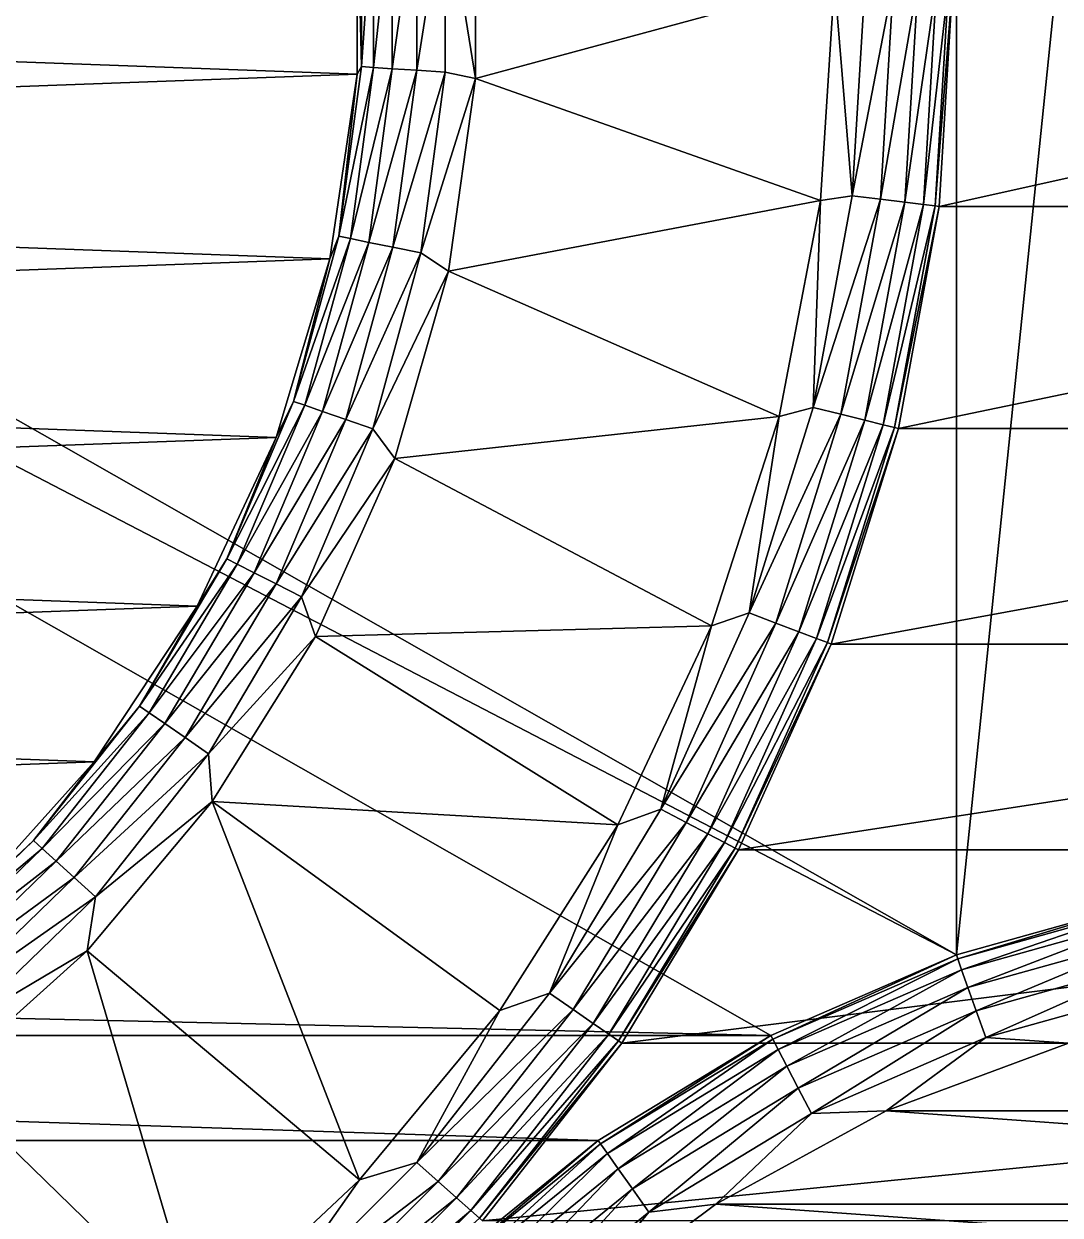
# Model space of a CAD drawing. Extents: x 464 to 15145, y 328 to 7622.
# Drawn here: x 8538 to 9346, y 3013 to 3942 of the extents above; entities that cross this region are included whole.
import ezdxf

# ---------------------------------------------------------------- set-up
doc = ezdxf.new("R2010")
doc.units = 0
doc.layers.get('0').update_dxf_attribs({"linetype": 'CONTINUOUS'})

msp = doc.modelspace()

# ---------------------------------------------------------------- linework, layer by layer
at = {"color": 7}
for points in [[(6344.41, 4734.38, -4431.99), (9264.73, 3216.1, -4431.99), (6488.89, 4797.14, -4431.99), (6344.41, 4734.38, -4431.99)], [(6488.89, 4797.14, -4431.99), (9264.73, 3216.1, -4431.99), (9264.73, 4734.38, -4431.99), (6488.89, 4797.14, -4431.99)], [(6344.41, 3216.1, -4431.99), (9120.24, 3153.35, -4431.99), (6344.41, 4734.38, -4431.99), (6344.41, 3216.1, -4431.99)], [(9120.24, 3153.35, -4431.99), (9264.73, 3216.1, -4431.99), (6344.41, 4734.38, -4431.99), (9120.24, 3153.35, -4431.99)], [(9264.73, 4734.38, -4431.99), (9264.73, 3216.1, -4431.99), (9416.41, 4691.88, -4431.99), (9264.73, 4734.38, -4431.99)], [(9416.41, 4691.88, -4431.99), (9264.73, 3216.1, -4431.99), (9416.41, 3258.6, -4431.99), (9416.41, 4691.88, -4431.99)], [(8890, 4051.14, -4.62), (8890, 3899.34, -4.62), (8866.37, 4046.32, -7.76), (8890, 4051.14, -4.62)], [(8890, 4051.14, -4.62), (9169.65, 3975.24, -4.62), (8890, 3899.34, -4.62), (8890, 4051.14, -4.62)], [(6808.82, 3975.24, -3744.11), (8797.66, 4047.93, -3744.11), (8797.66, 3902.56, -3744.11), (6808.82, 3975.24, -3744.11)], [(8801.23, 4041.96, -73.05), (8801.23, 3908.53, -73.05), (8797.66, 4047.93, -96.95), (8801.23, 4041.96, -73.05)], [(8797.66, 3902.56, -96.95), (8797.66, 4047.93, -96.95), (8801.23, 3908.53, -73.05), (8797.66, 3902.56, -96.95)], [(8797.66, 4047.93, -3744.11), (8797.66, 4047.93, -1874.36), (8797.66, 3902.56, -3744.11), (8797.66, 4047.93, -3744.11)], [(8797.66, 3902.56, -3744.11), (8797.66, 4047.93, -1874.36), (8797.66, 3902.56, -1874.36), (8797.66, 3902.56, -3744.11)], [(8797.66, 3902.56, -96.95), (8797.66, 3902.56, -1874.36), (8797.66, 4047.93, -96.95), (8797.66, 3902.56, -96.95)], [(8797.66, 4047.93, -96.95), (8797.66, 3902.56, -1874.36), (8797.66, 4047.93, -1874.36), (8797.66, 4047.93, -96.95)], [(8810.43, 4042.58, -50.78), (8810.43, 3907.91, -50.78), (8801.23, 3908.53, -73.05), (8810.43, 4042.58, -50.78)], [(8810.43, 4042.58, -50.78), (8801.23, 3908.53, -73.05), (8801.23, 4041.96, -73.05), (8810.43, 4042.58, -50.78)], [(8825.07, 4043.56, -31.66), (8825.07, 3906.93, -31.66), (8810.43, 3907.91, -50.78), (8825.07, 4043.56, -31.66)], [(8825.07, 4043.56, -31.66), (8810.43, 3907.91, -50.78), (8810.43, 4042.58, -50.78), (8825.07, 4043.56, -31.66)], [(8844.15, 4044.84, -16.99), (8844.15, 3905.65, -16.99), (8825.07, 3906.93, -31.66), (8844.15, 4044.84, -16.99)], [(8844.15, 4044.84, -16.99), (8825.07, 3906.93, -31.66), (8825.07, 4043.56, -31.66), (8844.15, 4044.84, -16.99)], [(8866.37, 4046.32, -7.76), (8866.37, 3904.16, -7.76), (8844.15, 3905.65, -16.99), (8866.37, 4046.32, -7.76)], [(8866.37, 4046.32, -7.76), (8844.15, 3905.65, -16.99), (8844.15, 4044.84, -16.99), (8866.37, 4046.32, -7.76)], [(8890, 3899.34, -4.62), (8866.37, 3904.16, -7.76), (8866.37, 4046.32, -7.76), (8890, 3899.34, -4.62)], [(6808.82, 3975.24, -3744.11), (8797.66, 3902.56, -3744.11), (6819.43, 3830.26, -3744.11), (6808.82, 3975.24, -3744.11)], [(8890, 3899.34, -4.62), (9169.65, 3975.24, -4.62), (9158.88, 3804.15, -4.62), (8890, 3899.34, -4.62)], [(9183.42, 3807.82, -7.76), (9158.88, 3804.15, -4.62), (9169.65, 3975.24, -4.62), (9183.42, 3807.82, -7.76)], [(9183.42, 3807.82, -7.76), (9169.65, 3975.24, -4.62), (9193.54, 3975.24, -7.76), (9183.42, 3807.82, -7.76)], [(9183.42, 3807.82, -7.76), (9193.54, 3975.24, -7.76), (9215.81, 3975.24, -16.99), (9183.42, 3807.82, -7.76)], [(9205.52, 3805.14, -16.99), (9183.42, 3807.82, -7.76), (9215.81, 3975.24, -16.99), (9205.52, 3805.14, -16.99)], [(9215.81, 3975.24, -16.99), (9234.94, 3975.24, -31.66), (9205.52, 3805.14, -16.99), (9215.81, 3975.24, -16.99)], [(9205.52, 3805.14, -16.99), (9234.94, 3975.24, -31.66), (9224.51, 3802.83, -31.66), (9205.52, 3805.14, -16.99)], [(9234.94, 3975.24, -31.66), (9249.61, 3975.24, -50.78), (9224.51, 3802.83, -31.66), (9234.94, 3975.24, -31.66)], [(9224.51, 3802.83, -31.66), (9249.61, 3975.24, -50.78), (9239.07, 3801.06, -50.78), (9224.51, 3802.83, -31.66)], [(9249.61, 3975.24, -50.78), (9258.83, 3975.24, -73.05), (9239.07, 3801.06, -50.78), (9249.61, 3975.24, -50.78)], [(9239.07, 3801.06, -50.78), (9258.83, 3975.24, -73.05), (9248.23, 3799.95, -73.05), (9239.07, 3801.06, -50.78)], [(9251.35, 3799.57, -96.95), (9248.23, 3799.95, -73.05), (9261.98, 3975.24, -96.95), (9251.35, 3799.57, -96.95)], [(9261.98, 3975.24, -96.95), (9248.23, 3799.95, -73.05), (9258.83, 3975.24, -73.05), (9261.98, 3975.24, -96.95)], [(9251.35, 3799.57, -3744.11), (9251.35, 3799.57, -96.95), (9261.98, 3975.24, -3744.11), (9251.35, 3799.57, -3744.11)], [(9261.98, 3975.24, -3744.11), (9251.35, 3799.57, -96.95), (9261.98, 3975.24, -96.95), (9261.98, 3975.24, -3744.11)], [(10051.11, 3799.57, -3744.11), (9251.35, 3799.57, -3744.11), (10040.48, 3975.24, -3744.11), (10051.11, 3799.57, -3744.11)], [(10040.48, 3975.24, -3744.11), (9251.35, 3799.57, -3744.11), (9261.98, 3975.24, -3744.11), (10040.48, 3975.24, -3744.11)], [(6819.43, 3830.26, -3744.11), (8797.66, 3902.56, -3744.11), (8776.49, 3758.74, -3744.11), (6819.43, 3830.26, -3744.11)], [(8776.49, 3758.74, -96.95), (8797.66, 3902.56, -96.95), (8783.44, 3776.28, -73.05), (8776.49, 3758.74, -96.95)], [(8797.66, 3902.56, -3744.11), (8797.66, 3902.56, -1874.36), (8776.49, 3758.74, -3744.11), (8797.66, 3902.56, -3744.11)], [(8776.49, 3758.74, -3744.11), (8797.66, 3902.56, -1874.36), (8776.49, 3758.74, -1874.36), (8776.49, 3758.74, -3744.11)], [(8776.49, 3758.74, -96.95), (8776.49, 3758.74, -1874.36), (8797.66, 3902.56, -96.95), (8776.49, 3758.74, -96.95)], [(8797.66, 3902.56, -96.95), (8776.49, 3758.74, -1874.36), (8797.66, 3902.56, -1874.36), (8797.66, 3902.56, -96.95)], [(8783.44, 3776.28, -73.05), (8797.66, 3902.56, -96.95), (8801.23, 3908.53, -73.05), (8783.44, 3776.28, -73.05)], [(8783.44, 3776.28, -73.05), (8801.23, 3908.53, -73.05), (8810.43, 3907.91, -50.78), (8783.44, 3776.28, -73.05)], [(8792.48, 3774.44, -50.78), (8783.44, 3776.28, -73.05), (8810.43, 3907.91, -50.78), (8792.48, 3774.44, -50.78)], [(8792.48, 3774.44, -50.78), (8810.43, 3907.91, -50.78), (8825.07, 3906.93, -31.66), (8792.48, 3774.44, -50.78)], [(8806.86, 3771.52, -31.66), (8792.48, 3774.44, -50.78), (8825.07, 3906.93, -31.66), (8806.86, 3771.52, -31.66)], [(8806.86, 3771.52, -31.66), (8825.07, 3906.93, -31.66), (8844.15, 3905.65, -16.99), (8806.86, 3771.52, -31.66)], [(8825.6, 3767.71, -16.99), (8806.86, 3771.52, -31.66), (8844.15, 3905.65, -16.99), (8825.6, 3767.71, -16.99)], [(8825.6, 3767.71, -16.99), (8844.15, 3905.65, -16.99), (8866.37, 3904.16, -7.76), (8825.6, 3767.71, -16.99)], [(8847.43, 3763.27, -7.76), (8825.6, 3767.71, -16.99), (8866.37, 3904.16, -7.76), (8847.43, 3763.27, -7.76)], [(8890, 3899.34, -4.62), (8847.43, 3763.27, -7.76), (8866.37, 3904.16, -7.76), (8890, 3899.34, -4.62)], [(8868.87, 3749.02, -4.62), (8847.43, 3763.27, -7.76), (8890, 3899.34, -4.62), (8868.87, 3749.02, -4.62)], [(8890, 3899.34, -4.62), (9158.88, 3804.15, -4.62), (8868.87, 3749.02, -4.62), (8890, 3899.34, -4.62)], [(6819.43, 3830.26, -3744.11), (8776.49, 3758.74, -3744.11), (6851.04, 3688.37, -3744.11), (6819.43, 3830.26, -3744.11)], [(9153.18, 3642.84, -7.76), (9158.88, 3804.15, -4.62), (9183.42, 3807.82, -7.76), (9153.18, 3642.84, -7.76)], [(9153.18, 3642.84, -7.76), (9183.42, 3807.82, -7.76), (9205.52, 3805.14, -16.99), (9153.18, 3642.84, -7.76)], [(8868.87, 3749.02, -4.62), (9158.88, 3804.15, -4.62), (9126.76, 3635.76, -4.62), (8868.87, 3749.02, -4.62)], [(9153.18, 3642.84, -7.76), (9126.76, 3635.76, -4.62), (9158.88, 3804.15, -4.62), (9153.18, 3642.84, -7.76)], [(9153.18, 3642.84, -7.76), (9205.52, 3805.14, -16.99), (9174.8, 3637.51, -16.99), (9153.18, 3642.84, -7.76)], [(9205.52, 3805.14, -16.99), (9224.51, 3802.83, -31.66), (9174.8, 3637.51, -16.99), (9205.52, 3805.14, -16.99)], [(9174.8, 3637.51, -16.99), (9224.51, 3802.83, -31.66), (9193.37, 3632.93, -31.66), (9174.8, 3637.51, -16.99)], [(9224.51, 3802.83, -31.66), (9239.07, 3801.06, -50.78), (9193.37, 3632.93, -31.66), (9224.51, 3802.83, -31.66)], [(9193.37, 3632.93, -31.66), (9239.07, 3801.06, -50.78), (9207.62, 3629.42, -50.78), (9193.37, 3632.93, -31.66)], [(9239.07, 3801.06, -50.78), (9248.23, 3799.95, -73.05), (9207.62, 3629.42, -50.78), (9239.07, 3801.06, -50.78)], [(9207.62, 3629.42, -50.78), (9248.23, 3799.95, -73.05), (9216.58, 3627.22, -73.05), (9207.62, 3629.42, -50.78)], [(9251.35, 3799.57, -96.95), (9216.58, 3627.22, -73.05), (9248.23, 3799.95, -73.05), (9251.35, 3799.57, -96.95)], [(9219.63, 3626.46, -96.95), (9216.58, 3627.22, -73.05), (9251.35, 3799.57, -96.95), (9219.63, 3626.46, -96.95)], [(9219.63, 3626.46, -3744.11), (9219.63, 3626.46, -96.95), (9251.35, 3799.57, -3744.11), (9219.63, 3626.46, -3744.11)], [(9251.35, 3799.57, -3744.11), (9219.63, 3626.46, -96.95), (9251.35, 3799.57, -96.95), (9251.35, 3799.57, -3744.11)], [(10082.83, 3626.46, -3744.11), (9219.63, 3626.46, -3744.11), (10051.11, 3799.57, -3744.11), (10082.83, 3626.46, -3744.11)], [(10051.11, 3799.57, -3744.11), (9219.63, 3626.46, -3744.11), (9251.35, 3799.57, -3744.11), (10051.11, 3799.57, -3744.11)], [(8748.19, 3647.58, -73.05), (8776.49, 3758.74, -96.95), (8783.44, 3776.28, -73.05), (8748.19, 3647.58, -73.05)], [(8748.19, 3647.58, -73.05), (8783.44, 3776.28, -73.05), (8792.48, 3774.44, -50.78), (8748.19, 3647.58, -73.05)], [(8756.9, 3644.56, -50.78), (8748.19, 3647.58, -73.05), (8792.48, 3774.44, -50.78), (8756.9, 3644.56, -50.78)], [(8756.9, 3644.56, -50.78), (8792.48, 3774.44, -50.78), (8806.86, 3771.52, -31.66), (8756.9, 3644.56, -50.78)], [(8770.77, 3639.74, -31.66), (8756.9, 3644.56, -50.78), (8806.86, 3771.52, -31.66), (8770.77, 3639.74, -31.66)], [(8770.77, 3639.74, -31.66), (8806.86, 3771.52, -31.66), (8825.6, 3767.71, -16.99), (8770.77, 3639.74, -31.66)], [(8788.83, 3633.47, -16.99), (8770.77, 3639.74, -31.66), (8825.6, 3767.71, -16.99), (8788.83, 3633.47, -16.99)], [(8788.83, 3633.47, -16.99), (8825.6, 3767.71, -16.99), (8847.43, 3763.27, -7.76), (8788.83, 3633.47, -16.99)], [(8809.87, 3626.17, -7.76), (8788.83, 3633.47, -16.99), (8847.43, 3763.27, -7.76), (8809.87, 3626.17, -7.76)], [(8868.87, 3749.02, -4.62), (8809.87, 3626.17, -7.76), (8847.43, 3763.27, -7.76), (8868.87, 3749.02, -4.62)], [(6851.04, 3688.37, -3744.11), (8776.49, 3758.74, -3744.11), (8734.61, 3619.53, -3744.11), (6851.04, 3688.37, -3744.11)], [(8734.61, 3619.53, -96.95), (8776.49, 3758.74, -96.95), (8748.19, 3647.58, -73.05), (8734.61, 3619.53, -96.95)], [(8776.49, 3758.74, -3744.11), (8776.49, 3758.74, -1874.36), (8734.61, 3619.53, -3744.11), (8776.49, 3758.74, -3744.11)], [(8734.61, 3619.53, -3744.11), (8776.49, 3758.74, -1874.36), (8734.61, 3619.53, -1874.36), (8734.61, 3619.53, -3744.11)], [(8734.61, 3619.53, -96.95), (8734.61, 3619.53, -1874.36), (8776.49, 3758.74, -96.95), (8734.61, 3619.53, -96.95)], [(8776.49, 3758.74, -96.95), (8734.61, 3619.53, -1874.36), (8776.49, 3758.74, -1874.36), (8776.49, 3758.74, -96.95)], [(8827.03, 3603.1, -4.62), (8809.87, 3626.17, -7.76), (8868.87, 3749.02, -4.62), (8827.03, 3603.1, -4.62)], [(8868.87, 3749.02, -4.62), (9126.76, 3635.76, -4.62), (8827.03, 3603.1, -4.62), (8868.87, 3749.02, -4.62)], [(6851.04, 3688.37, -3744.11), (8734.61, 3619.53, -3744.11), (6902.97, 3552.59, -3744.11), (6851.04, 3688.37, -3744.11)], [(8696.1, 3524.73, -73.05), (8734.61, 3619.53, -96.95), (8748.19, 3647.58, -73.05), (8696.1, 3524.73, -73.05)], [(8696.1, 3524.73, -73.05), (8748.19, 3647.58, -73.05), (8756.9, 3644.56, -50.78), (8696.1, 3524.73, -73.05)], [(8704.33, 3520.57, -50.78), (8696.1, 3524.73, -73.05), (8756.9, 3644.56, -50.78), (8704.33, 3520.57, -50.78)], [(8704.33, 3520.57, -50.78), (8756.9, 3644.56, -50.78), (8770.77, 3639.74, -31.66), (8704.33, 3520.57, -50.78)], [(9103.28, 3482.71, -7.76), (9126.76, 3635.76, -4.62), (9153.18, 3642.84, -7.76), (9103.28, 3482.71, -7.76)], [(9103.28, 3482.71, -7.76), (9153.18, 3642.84, -7.76), (9174.8, 3637.51, -16.99), (9103.28, 3482.71, -7.76)], [(8717.43, 3513.96, -31.66), (8704.33, 3520.57, -50.78), (8770.77, 3639.74, -31.66), (8717.43, 3513.96, -31.66)], [(8717.43, 3513.96, -31.66), (8770.77, 3639.74, -31.66), (8788.83, 3633.47, -16.99), (8717.43, 3513.96, -31.66)], [(8734.49, 3505.33, -16.99), (8717.43, 3513.96, -31.66), (8788.83, 3633.47, -16.99), (8734.49, 3505.33, -16.99)], [(8734.49, 3505.33, -16.99), (8788.83, 3633.47, -16.99), (8809.87, 3626.17, -7.76), (8734.49, 3505.33, -16.99)], [(8827.03, 3603.1, -4.62), (9126.76, 3635.76, -4.62), (9073.79, 3472.73, -4.62), (8827.03, 3603.1, -4.62)], [(9103.28, 3482.71, -7.76), (9073.79, 3472.73, -4.62), (9126.76, 3635.76, -4.62), (9103.28, 3482.71, -7.76)], [(9103.28, 3482.71, -7.76), (9174.8, 3637.51, -16.99), (9124.11, 3474.81, -16.99), (9103.28, 3482.71, -7.76)], [(9174.8, 3637.51, -16.99), (9193.37, 3632.93, -31.66), (9124.11, 3474.81, -16.99), (9174.8, 3637.51, -16.99)], [(9124.11, 3474.81, -16.99), (9193.37, 3632.93, -31.66), (9141.99, 3468.03, -31.66), (9124.11, 3474.81, -16.99)], [(9193.37, 3632.93, -31.66), (9207.62, 3629.42, -50.78), (9141.99, 3468.03, -31.66), (9193.37, 3632.93, -31.66)], [(8754.37, 3495.29, -7.76), (8734.49, 3505.33, -16.99), (8809.87, 3626.17, -7.76), (8754.37, 3495.29, -7.76)], [(8827.03, 3603.1, -4.62), (8754.37, 3495.29, -7.76), (8809.87, 3626.17, -7.76), (8827.03, 3603.1, -4.62)], [(9141.99, 3468.03, -31.66), (9207.62, 3629.42, -50.78), (9155.71, 3462.83, -50.78), (9141.99, 3468.03, -31.66)], [(9207.62, 3629.42, -50.78), (9216.58, 3627.22, -73.05), (9155.71, 3462.83, -50.78), (9207.62, 3629.42, -50.78)], [(9155.71, 3462.83, -50.78), (9216.58, 3627.22, -73.05), (9164.33, 3459.55, -73.05), (9155.71, 3462.83, -50.78)], [(9219.63, 3626.46, -96.95), (9164.33, 3459.55, -73.05), (9216.58, 3627.22, -73.05), (9219.63, 3626.46, -96.95)], [(9167.27, 3458.44, -96.95), (9164.33, 3459.55, -73.05), (9219.63, 3626.46, -96.95), (9167.27, 3458.44, -96.95)], [(9167.27, 3458.44, -3744.11), (9167.27, 3458.44, -96.95), (9219.63, 3626.46, -3744.11), (9167.27, 3458.44, -3744.11)], [(9219.63, 3626.46, -3744.11), (9167.27, 3458.44, -96.95), (9219.63, 3626.46, -96.95), (9219.63, 3626.46, -3744.11)], [(10135.19, 3458.44, -3744.11), (9167.27, 3458.44, -3744.11), (10082.83, 3626.46, -3744.11), (10135.19, 3458.44, -3744.11)], [(10082.83, 3626.46, -3744.11), (9167.27, 3458.44, -3744.11), (9219.63, 3626.46, -3744.11), (10082.83, 3626.46, -3744.11)], [(6902.97, 3552.59, -3744.11), (8734.61, 3619.53, -3744.11), (8672.91, 3487.91, -3744.11), (6902.97, 3552.59, -3744.11)], [(8672.91, 3487.91, -96.95), (8734.61, 3619.53, -96.95), (8696.1, 3524.73, -73.05), (8672.91, 3487.91, -96.95)], [(8734.61, 3619.53, -3744.11), (8734.61, 3619.53, -1874.36), (8672.91, 3487.91, -3744.11), (8734.61, 3619.53, -3744.11)], [(8672.91, 3487.91, -3744.11), (8734.61, 3619.53, -1874.36), (8672.91, 3487.91, -1874.36), (8672.91, 3487.91, -3744.11)], [(8672.91, 3487.91, -96.95), (8672.91, 3487.91, -1874.36), (8734.61, 3619.53, -96.95), (8672.91, 3487.91, -96.95)], [(8734.61, 3619.53, -96.95), (8672.91, 3487.91, -1874.36), (8734.61, 3619.53, -1874.36), (8734.61, 3619.53, -96.95)], [(8765.28, 3464.42, -4.62), (8754.37, 3495.29, -7.76), (8827.03, 3603.1, -4.62), (8765.28, 3464.42, -4.62)], [(8827.03, 3603.1, -4.62), (9073.79, 3472.73, -4.62), (8765.28, 3464.42, -4.62), (8827.03, 3603.1, -4.62)], [(6902.97, 3552.59, -3744.11), (8672.91, 3487.91, -3744.11), (6974.12, 3425.82, -3744.11), (6902.97, 3552.59, -3744.11)], [(8628.1, 3409.92, -73.05), (8672.91, 3487.91, -96.95), (8696.1, 3524.73, -73.05), (8628.1, 3409.92, -73.05)], [(8628.1, 3409.92, -73.05), (8696.1, 3524.73, -73.05), (8704.33, 3520.57, -50.78), (8628.1, 3409.92, -73.05)], [(8635.7, 3404.7, -50.78), (8628.1, 3409.92, -73.05), (8704.33, 3520.57, -50.78), (8635.7, 3404.7, -50.78)], [(8635.7, 3404.7, -50.78), (8704.33, 3520.57, -50.78), (8717.43, 3513.96, -31.66), (8635.7, 3404.7, -50.78)], [(8647.8, 3396.4, -31.66), (8635.7, 3404.7, -50.78), (8717.43, 3513.96, -31.66), (8647.8, 3396.4, -31.66)], [(8647.8, 3396.4, -31.66), (8717.43, 3513.96, -31.66), (8734.49, 3505.33, -16.99), (8647.8, 3396.4, -31.66)], [(8663.56, 3385.58, -16.99), (8647.8, 3396.4, -31.66), (8734.49, 3505.33, -16.99), (8663.56, 3385.58, -16.99)], [(8663.56, 3385.58, -16.99), (8734.49, 3505.33, -16.99), (8754.37, 3495.29, -7.76), (8663.56, 3385.58, -16.99)], [(8681.92, 3372.97, -7.76), (8663.56, 3385.58, -16.99), (8754.37, 3495.29, -7.76), (8681.92, 3372.97, -7.76)], [(8765.28, 3464.42, -4.62), (8681.92, 3372.97, -7.76), (8754.37, 3495.29, -7.76), (8765.28, 3464.42, -4.62)], [(6974.12, 3425.82, -3744.11), (8672.91, 3487.91, -3744.11), (8592.7, 3366.67, -3744.11), (6974.12, 3425.82, -3744.11)], [(8592.7, 3366.67, -96.95), (8672.91, 3487.91, -96.95), (8628.1, 3409.92, -73.05), (8592.7, 3366.67, -96.95)], [(8672.91, 3487.91, -3744.11), (8672.91, 3487.91, -1874.36), (8592.7, 3366.67, -3744.11), (8672.91, 3487.91, -3744.11)], [(8592.7, 3366.67, -3744.11), (8672.91, 3487.91, -1874.36), (8592.7, 3366.67, -1874.36), (8592.7, 3366.67, -3744.11)], [(8592.7, 3366.67, -96.95), (8592.7, 3366.67, -1874.36), (8672.91, 3487.91, -96.95), (8592.7, 3366.67, -96.95)], [(8672.91, 3487.91, -96.95), (8592.7, 3366.67, -1874.36), (8672.91, 3487.91, -1874.36), (8672.91, 3487.91, -96.95)], [(9034.45, 3329.75, -7.76), (9073.79, 3472.73, -4.62), (9103.28, 3482.71, -7.76), (9034.45, 3329.75, -7.76)], [(9034.45, 3329.75, -7.76), (9103.28, 3482.71, -7.76), (9124.11, 3474.81, -16.99), (9034.45, 3329.75, -7.76)], [(9034.45, 3329.75, -7.76), (9124.11, 3474.81, -16.99), (9054.16, 3319.41, -16.99), (9034.45, 3329.75, -7.76)], [(9124.11, 3474.81, -16.99), (9141.99, 3468.03, -31.66), (9054.16, 3319.41, -16.99), (9124.11, 3474.81, -16.99)], [(8684.84, 3335.69, -4.62), (8681.92, 3372.97, -7.76), (8765.28, 3464.42, -4.62), (8684.84, 3335.69, -4.62)], [(8765.28, 3464.42, -4.62), (9000.8, 3317.61, -4.62), (8684.84, 3335.69, -4.62), (8765.28, 3464.42, -4.62)], [(8765.28, 3464.42, -4.62), (9073.79, 3472.73, -4.62), (9000.8, 3317.61, -4.62), (8765.28, 3464.42, -4.62)], [(9034.45, 3329.75, -7.76), (9000.8, 3317.61, -4.62), (9073.79, 3472.73, -4.62), (9034.45, 3329.75, -7.76)], [(9054.16, 3319.41, -16.99), (9141.99, 3468.03, -31.66), (9071.1, 3310.52, -31.66), (9054.16, 3319.41, -16.99)], [(9141.99, 3468.03, -31.66), (9155.71, 3462.83, -50.78), (9071.1, 3310.52, -31.66), (9141.99, 3468.03, -31.66)], [(9071.1, 3310.52, -31.66), (9155.71, 3462.83, -50.78), (9084.09, 3303.7, -50.78), (9071.1, 3310.52, -31.66)], [(9155.71, 3462.83, -50.78), (9164.33, 3459.55, -73.05), (9084.09, 3303.7, -50.78), (9155.71, 3462.83, -50.78)], [(9084.09, 3303.7, -50.78), (9164.33, 3459.55, -73.05), (9092.26, 3299.41, -73.05), (9084.09, 3303.7, -50.78)], [(9167.27, 3458.44, -96.95), (9092.26, 3299.41, -73.05), (9164.33, 3459.55, -73.05), (9167.27, 3458.44, -96.95)], [(9095.04, 3297.95, -96.95), (9092.26, 3299.41, -73.05), (9167.27, 3458.44, -96.95), (9095.04, 3297.95, -96.95)], [(9095.04, 3297.95, -3744.11), (9095.04, 3297.95, -96.95), (9167.27, 3458.44, -3744.11), (9095.04, 3297.95, -3744.11)], [(9167.27, 3458.44, -3744.11), (9095.04, 3297.95, -96.95), (9167.27, 3458.44, -96.95), (9167.27, 3458.44, -3744.11)], [(10207.42, 3297.95, -3744.11), (9095.04, 3297.95, -3744.11), (10135.19, 3458.44, -3744.11), (10207.42, 3297.95, -3744.11)], [(10135.19, 3458.44, -3744.11), (9095.04, 3297.95, -3744.11), (9167.27, 3458.44, -3744.11), (10135.19, 3458.44, -3744.11)], [(6974.12, 3425.82, -3744.11), (8592.7, 3366.67, -3744.11), (7062.96, 3310.76, -3744.11), (6974.12, 3425.82, -3744.11)], [(8545.4, 3305.2, -73.05), (8592.7, 3366.67, -96.95), (8628.1, 3409.92, -73.05), (8545.4, 3305.2, -73.05)], [(8545.4, 3305.2, -73.05), (8628.1, 3409.92, -73.05), (8635.7, 3404.7, -50.78), (8545.4, 3305.2, -73.05)], [(8552.24, 3299.02, -50.78), (8545.4, 3305.2, -73.05), (8635.7, 3404.7, -50.78), (8552.24, 3299.02, -50.78)], [(8552.24, 3299.02, -50.78), (8635.7, 3404.7, -50.78), (8647.8, 3396.4, -31.66), (8552.24, 3299.02, -50.78)], [(8563.12, 3289.17, -31.66), (8552.24, 3299.02, -50.78), (8647.8, 3396.4, -31.66), (8563.12, 3289.17, -31.66)], [(8563.12, 3289.17, -31.66), (8647.8, 3396.4, -31.66), (8663.56, 3385.58, -16.99), (8563.12, 3289.17, -31.66)], [(8577.3, 3276.35, -16.99), (8563.12, 3289.17, -31.66), (8663.56, 3385.58, -16.99), (8577.3, 3276.35, -16.99)], [(8577.3, 3276.35, -16.99), (8663.56, 3385.58, -16.99), (8681.92, 3372.97, -7.76), (8577.3, 3276.35, -16.99)], [(8593.82, 3261.41, -7.76), (8577.3, 3276.35, -16.99), (8681.92, 3372.97, -7.76), (8593.82, 3261.41, -7.76)], [(8684.84, 3335.69, -4.62), (8593.82, 3261.41, -7.76), (8681.92, 3372.97, -7.76), (8684.84, 3335.69, -4.62)], [(7062.96, 3310.76, -3744.11), (8592.7, 3366.67, -3744.11), (8495.69, 3258.4, -3744.11), (7062.96, 3310.76, -3744.11)], [(8495.69, 3258.4, -96.95), (8592.7, 3366.67, -96.95), (8545.4, 3305.2, -73.05), (8495.69, 3258.4, -96.95)], [(8592.7, 3366.67, -3744.11), (8592.7, 3366.67, -1874.36), (8495.69, 3258.4, -3744.11), (8592.7, 3366.67, -3744.11)], [(8495.69, 3258.4, -3744.11), (8592.7, 3366.67, -1874.36), (8495.69, 3258.4, -1874.36), (8495.69, 3258.4, -3744.11)], [(8495.69, 3258.4, -96.95), (8495.69, 3258.4, -1874.36), (8592.7, 3366.67, -96.95), (8495.69, 3258.4, -96.95)], [(8592.7, 3366.67, -96.95), (8495.69, 3258.4, -1874.36), (8592.7, 3366.67, -1874.36), (8592.7, 3366.67, -96.95)], [(8587.27, 3219.4, -4.62), (8593.82, 3261.41, -7.76), (8684.84, 3335.69, -4.62), (8587.27, 3219.4, -4.62)], [(8684.84, 3335.69, -4.62), (8799.67, 3040.78, -4.62), (8587.27, 3219.4, -4.62), (8684.84, 3335.69, -4.62)], [(8684.84, 3335.69, -4.62), (9000.8, 3317.61, -4.62), (8908.94, 3172.87, -4.62), (8684.84, 3335.69, -4.62)], [(8684.84, 3335.69, -4.62), (8908.94, 3172.87, -4.62), (8799.67, 3040.78, -4.62), (8684.84, 3335.69, -4.62)], [(8947.67, 3186.22, -7.76), (9000.8, 3317.61, -4.62), (9034.45, 3329.75, -7.76), (8947.67, 3186.22, -7.76)], [(8947.67, 3186.22, -7.76), (9034.45, 3329.75, -7.76), (9054.16, 3319.41, -16.99), (8947.67, 3186.22, -7.76)], [(8947.67, 3186.22, -7.76), (8908.94, 3172.87, -4.62), (9000.8, 3317.61, -4.62), (8947.67, 3186.22, -7.76)], [(8947.67, 3186.22, -7.76), (9054.16, 3319.41, -16.99), (8966, 3173.57, -16.99), (8947.67, 3186.22, -7.76)], [(9054.16, 3319.41, -16.99), (9071.1, 3310.52, -31.66), (8966, 3173.57, -16.99), (9054.16, 3319.41, -16.99)], [(8966, 3173.57, -16.99), (9071.1, 3310.52, -31.66), (8981.74, 3162.7, -31.66), (8966, 3173.57, -16.99)], [(9071.1, 3310.52, -31.66), (9084.09, 3303.7, -50.78), (8981.74, 3162.7, -31.66), (9071.1, 3310.52, -31.66)], [(8449.48, 3212.44, -73.05), (8495.69, 3258.4, -96.95), (8545.4, 3305.2, -73.05), (8449.48, 3212.44, -73.05)], [(8449.48, 3212.44, -73.05), (8545.4, 3305.2, -73.05), (8552.24, 3299.02, -50.78), (8449.48, 3212.44, -73.05)], [(8455.44, 3205.39, -50.78), (8449.48, 3212.44, -73.05), (8552.24, 3299.02, -50.78), (8455.44, 3205.39, -50.78)], [(8455.44, 3205.39, -50.78), (8552.24, 3299.02, -50.78), (8563.12, 3289.17, -31.66), (8455.44, 3205.39, -50.78)], [(8981.74, 3162.7, -31.66), (9084.09, 3303.7, -50.78), (8993.81, 3154.37, -50.78), (8981.74, 3162.7, -31.66)], [(9084.09, 3303.7, -50.78), (9092.26, 3299.41, -73.05), (8993.81, 3154.37, -50.78), (9084.09, 3303.7, -50.78)], [(8993.81, 3154.37, -50.78), (9092.26, 3299.41, -73.05), (9001.4, 3149.13, -73.05), (8993.81, 3154.37, -50.78)], [(9095.04, 3297.95, -96.95), (9001.4, 3149.13, -73.05), (9092.26, 3299.41, -73.05), (9095.04, 3297.95, -96.95)], [(9003.99, 3147.34, -96.95), (9001.4, 3149.13, -73.05), (9095.04, 3297.95, -96.95), (9003.99, 3147.34, -96.95)], [(9003.99, 3147.34, -3744.11), (9003.99, 3147.34, -96.95), (9095.04, 3297.95, -3744.11), (9003.99, 3147.34, -3744.11)], [(9095.04, 3297.95, -3744.11), (9003.99, 3147.34, -96.95), (9095.04, 3297.95, -96.95), (9095.04, 3297.95, -3744.11)], [(10298.47, 3147.34, -3744.11), (9003.99, 3147.34, -3744.11), (10207.42, 3297.95, -3744.11), (10298.47, 3147.34, -3744.11)], [(10207.42, 3297.95, -3744.11), (9003.99, 3147.34, -3744.11), (9095.04, 3297.95, -3744.11), (10207.42, 3297.95, -3744.11)], [(8464.91, 3194.19, -31.66), (8455.44, 3205.39, -50.78), (8563.12, 3289.17, -31.66), (8464.91, 3194.19, -31.66)], [(8464.91, 3194.19, -31.66), (8563.12, 3289.17, -31.66), (8577.3, 3276.35, -16.99), (8464.91, 3194.19, -31.66)], [(8477.26, 3179.59, -16.99), (8464.91, 3194.19, -31.66), (8577.3, 3276.35, -16.99), (8477.26, 3179.59, -16.99)], [(8477.26, 3179.59, -16.99), (8577.3, 3276.35, -16.99), (8593.82, 3261.41, -7.76), (8477.26, 3179.59, -16.99)], [(8491.63, 3162.58, -7.76), (8477.26, 3179.59, -16.99), (8593.82, 3261.41, -7.76), (8491.63, 3162.58, -7.76)], [(8587.27, 3219.4, -4.62), (8491.63, 3162.58, -7.76), (8593.82, 3261.41, -7.76), (8587.27, 3219.4, -4.62)], [(9264.73, 3216.1, -5124.49), (9265.78, 3213.14, -5148.39), (9416.41, 3258.6, -5124.49), (9264.73, 3216.1, -5124.49)], [(9264.73, 3216.1, -4431.99), (9264.73, 3216.1, -5124.49), (9416.41, 3258.6, -4431.99), (9264.73, 3216.1, -4431.99)], [(9416.41, 3258.6, -4431.99), (9264.73, 3216.1, -5124.49), (9416.41, 3258.6, -5124.49), (9416.41, 3258.6, -4431.99)], [(9416.41, 3258.6, -5124.49), (9265.78, 3213.14, -5148.39), (9417.05, 3255.52, -5148.39), (9416.41, 3258.6, -5124.49)], [(9265.78, 3213.14, -5148.39), (9268.87, 3204.45, -5170.66), (9417.05, 3255.52, -5148.39), (9265.78, 3213.14, -5148.39)], [(9268.87, 3204.45, -5170.66), (9418.93, 3246.49, -5170.66), (9417.05, 3255.52, -5148.39), (9268.87, 3204.45, -5170.66)], [(9268.87, 3204.45, -5170.66), (9273.78, 3190.62, -5189.78), (9418.93, 3246.49, -5170.66), (9268.87, 3204.45, -5170.66)], [(9273.78, 3190.62, -5189.78), (9421.91, 3232.13, -5189.78), (9418.93, 3246.49, -5170.66), (9273.78, 3190.62, -5189.78)], [(9273.78, 3190.62, -5189.78), (9280.19, 3172.6, -5204.45), (9421.91, 3232.13, -5189.78), (9273.78, 3190.62, -5189.78)], [(9280.19, 3172.6, -5204.45), (9425.8, 3213.4, -5204.45), (9421.91, 3232.13, -5189.78), (9280.19, 3172.6, -5204.45)], [(6488.89, 3153.35, -4431.99), (9120.24, 3153.35, -4431.99), (6344.41, 3216.1, -4431.99), (6488.89, 3153.35, -4431.99)], [(8474.46, 3117.83, -4.62), (8491.63, 3162.58, -7.76), (8587.27, 3219.4, -4.62), (8474.46, 3117.83, -4.62)], [(8587.27, 3219.4, -4.62), (8674.7, 2923.43, -4.62), (8474.46, 3117.83, -4.62), (8587.27, 3219.4, -4.62)], [(8587.27, 3219.4, -4.62), (8799.67, 3040.78, -4.62), (8674.7, 2923.43, -4.62), (8587.27, 3219.4, -4.62)], [(9120.24, 3153.35, -5124.49), (9121.69, 3150.55, -5148.39), (9264.73, 3216.1, -5124.49), (9120.24, 3153.35, -5124.49)], [(9120.24, 3153.35, -4431.99), (9120.24, 3153.35, -5124.49), (9264.73, 3216.1, -4431.99), (9120.24, 3153.35, -4431.99)], [(9264.73, 3216.1, -4431.99), (9120.24, 3153.35, -5124.49), (9264.73, 3216.1, -5124.49), (9264.73, 3216.1, -4431.99)], [(9264.73, 3216.1, -5124.49), (9121.69, 3150.55, -5148.39), (9265.78, 3213.14, -5148.39), (9264.73, 3216.1, -5124.49)], [(9121.69, 3150.55, -5148.39), (9125.93, 3142.36, -5170.66), (9265.78, 3213.14, -5148.39), (9121.69, 3150.55, -5148.39)], [(9125.93, 3142.36, -5170.66), (9268.87, 3204.45, -5170.66), (9265.78, 3213.14, -5148.39), (9125.93, 3142.36, -5170.66)], [(9280.19, 3172.6, -5204.45), (9287.64, 3151.62, -5213.68), (9425.8, 3213.4, -5204.45), (9280.19, 3172.6, -5204.45)], [(9287.64, 3151.62, -5213.68), (9430.33, 3191.6, -5213.68), (9425.8, 3213.4, -5204.45), (9287.64, 3151.62, -5213.68)], [(9125.93, 3142.36, -5170.66), (9132.68, 3129.33, -5189.78), (9268.87, 3204.45, -5170.66), (9125.93, 3142.36, -5170.66)], [(9132.68, 3129.33, -5189.78), (9273.78, 3190.62, -5189.78), (9268.87, 3204.45, -5170.66), (9132.68, 3129.33, -5189.78)], [(8844.23, 3054.18, -7.76), (8908.94, 3172.87, -4.62), (8947.67, 3186.22, -7.76), (8844.23, 3054.18, -7.76)], [(8844.23, 3054.18, -7.76), (8947.67, 3186.22, -7.76), (8966, 3173.57, -16.99), (8844.23, 3054.18, -7.76)], [(9132.68, 3129.33, -5189.78), (9141.48, 3112.36, -5204.45), (9273.78, 3190.62, -5189.78), (9132.68, 3129.33, -5189.78)], [(9141.48, 3112.36, -5204.45), (9280.19, 3172.6, -5204.45), (9273.78, 3190.62, -5189.78), (9141.48, 3112.36, -5204.45)], [(9287.64, 3151.62, -5213.68), (9352.08, 3147.4, -5216.83), (9430.33, 3191.6, -5213.68), (9287.64, 3151.62, -5213.68)], [(8844.23, 3054.18, -7.76), (8799.67, 3040.78, -4.62), (8908.94, 3172.87, -4.62), (8844.23, 3054.18, -7.76)], [(8844.23, 3054.18, -7.76), (8966, 3173.57, -16.99), (8860.9, 3039.42, -16.99), (8844.23, 3054.18, -7.76)], [(8966, 3173.57, -16.99), (8981.74, 3162.7, -31.66), (8860.9, 3039.42, -16.99), (8966, 3173.57, -16.99)], [(9141.48, 3112.36, -5204.45), (9151.72, 3092.58, -5213.68), (9280.19, 3172.6, -5204.45), (9141.48, 3112.36, -5204.45)], [(9151.72, 3092.58, -5213.68), (9287.64, 3151.62, -5213.68), (9280.19, 3172.6, -5204.45), (9151.72, 3092.58, -5213.68)], [(8860.9, 3039.42, -16.99), (8981.74, 3162.7, -31.66), (8875.21, 3026.73, -31.66), (8860.9, 3039.42, -16.99)], [(8981.74, 3162.7, -31.66), (8993.81, 3154.37, -50.78), (8875.21, 3026.73, -31.66), (8981.74, 3162.7, -31.66)], [(6623.49, 3071.5, -4431.99), (8985.65, 3071.5, -4431.99), (6488.89, 3153.35, -4431.99), (6623.49, 3071.5, -4431.99)], [(6488.89, 3153.35, -4431.99), (8985.65, 3071.5, -4431.99), (9120.24, 3153.35, -4431.99), (6488.89, 3153.35, -4431.99)], [(8875.21, 3026.73, -31.66), (8993.81, 3154.37, -50.78), (8886.2, 3017, -50.78), (8875.21, 3026.73, -31.66)], [(8993.81, 3154.37, -50.78), (9001.4, 3149.13, -73.05), (8886.2, 3017, -50.78), (8993.81, 3154.37, -50.78)], [(8886.2, 3017, -50.78), (9001.4, 3149.13, -73.05), (8893.1, 3010.89, -73.05), (8886.2, 3017, -50.78)], [(9003.99, 3147.34, -96.95), (8893.1, 3010.89, -73.05), (9001.4, 3149.13, -73.05), (9003.99, 3147.34, -96.95)], [(8985.65, 3071.5, -5124.49), (8987.46, 3068.93, -5148.39), (9120.24, 3153.35, -5124.49), (8985.65, 3071.5, -5124.49)], [(8985.65, 3071.5, -4431.99), (8985.65, 3071.5, -5124.49), (9120.24, 3153.35, -4431.99), (8985.65, 3071.5, -4431.99)], [(9120.24, 3153.35, -4431.99), (8985.65, 3071.5, -5124.49), (9120.24, 3153.35, -5124.49), (9120.24, 3153.35, -4431.99)], [(9120.24, 3153.35, -5124.49), (8987.46, 3068.93, -5148.39), (9121.69, 3150.55, -5148.39), (9120.24, 3153.35, -5124.49)], [(8987.46, 3068.93, -5148.39), (8992.78, 3061.39, -5170.66), (9121.69, 3150.55, -5148.39), (8987.46, 3068.93, -5148.39)], [(8992.78, 3061.39, -5170.66), (9125.93, 3142.36, -5170.66), (9121.69, 3150.55, -5148.39), (8992.78, 3061.39, -5170.66)], [(9151.72, 3092.58, -5213.68), (9210.13, 3094.46, -5216.83), (9287.64, 3151.62, -5213.68), (9151.72, 3092.58, -5213.68)], [(9210.13, 3094.46, -5216.83), (9352.08, 3147.4, -5216.83), (9287.64, 3151.62, -5213.68), (9210.13, 3094.46, -5216.83)], [(8895.46, 3008.8, -96.95), (8893.1, 3010.89, -73.05), (9003.99, 3147.34, -96.95), (8895.46, 3008.8, -96.95)], [(8895.46, 3008.8, -3744.11), (8895.46, 3008.8, -96.95), (9003.99, 3147.34, -3744.11), (8895.46, 3008.8, -3744.11)], [(9003.99, 3147.34, -3744.11), (8895.46, 3008.8, -96.95), (9003.99, 3147.34, -96.95), (9003.99, 3147.34, -3744.11)], [(10407.01, 3008.8, -3744.11), (8895.46, 3008.8, -3744.11), (10298.47, 3147.34, -3744.11), (10407.01, 3008.8, -3744.11)], [(10298.47, 3147.34, -3744.11), (8895.46, 3008.8, -3744.11), (9003.99, 3147.34, -3744.11), (10298.47, 3147.34, -3744.11)], [(8992.78, 3061.39, -5170.66), (9001.24, 3049.4, -5189.78), (9125.93, 3142.36, -5170.66), (8992.78, 3061.39, -5170.66)], [(9001.24, 3049.4, -5189.78), (9132.68, 3129.33, -5189.78), (9125.93, 3142.36, -5170.66), (9001.24, 3049.4, -5189.78)], [(9210.13, 3094.46, -5216.83), (10092.33, 3094.46, -5216.83), (9352.08, 3147.4, -5216.83), (9210.13, 3094.46, -5216.83)], [(9001.24, 3049.4, -5189.78), (9012.27, 3033.78, -5204.45), (9132.68, 3129.33, -5189.78), (9001.24, 3049.4, -5189.78)], [(9012.27, 3033.78, -5204.45), (9141.48, 3112.36, -5204.45), (9132.68, 3129.33, -5189.78), (9012.27, 3033.78, -5204.45)], [(8474.46, 3117.83, -4.62), (8674.7, 2923.43, -4.62), (8536.01, 2822.67, -4.62), (8474.46, 3117.83, -4.62)], [(9012.27, 3033.78, -5204.45), (9025.11, 3015.59, -5213.68), (9141.48, 3112.36, -5204.45), (9012.27, 3033.78, -5204.45)], [(9025.11, 3015.59, -5213.68), (9151.72, 3092.58, -5213.68), (9141.48, 3112.36, -5204.45), (9025.11, 3015.59, -5213.68)], [(9025.11, 3015.59, -5213.68), (9077.16, 3021.85, -5216.83), (9151.72, 3092.58, -5213.68), (9025.11, 3015.59, -5213.68)], [(9077.16, 3021.85, -5216.83), (9210.13, 3094.46, -5216.83), (9151.72, 3092.58, -5213.68), (9077.16, 3021.85, -5216.83)], [(9077.16, 3021.85, -5216.83), (10225.3, 3021.85, -5216.83), (9210.13, 3094.46, -5216.83), (9077.16, 3021.85, -5216.83)], [(9210.13, 3094.46, -5216.83), (10225.3, 3021.85, -5216.83), (10092.33, 3094.46, -5216.83), (9210.13, 3094.46, -5216.83)], [(6745.68, 2972.09, -4431.99), (8863.45, 2972.09, -4431.99), (6623.49, 3071.5, -4431.99), (6745.68, 2972.09, -4431.99)], [(6623.49, 3071.5, -4431.99), (8863.45, 2972.09, -4431.99), (8985.65, 3071.5, -4431.99), (6623.49, 3071.5, -4431.99)], [(8863.45, 2972.09, -5124.49), (8865.6, 2969.79, -5148.39), (8985.65, 3071.5, -5124.49), (8863.45, 2972.09, -5124.49)], [(8863.45, 2972.09, -4431.99), (8863.45, 2972.09, -5124.49), (8985.65, 3071.5, -4431.99), (8863.45, 2972.09, -4431.99)], [(8985.65, 3071.5, -4431.99), (8863.45, 2972.09, -5124.49), (8985.65, 3071.5, -5124.49), (8985.65, 3071.5, -4431.99)], [(8985.65, 3071.5, -5124.49), (8865.6, 2969.79, -5148.39), (8987.46, 3068.93, -5148.39), (8985.65, 3071.5, -5124.49)], [(8865.6, 2969.79, -5148.39), (8871.9, 2963.04, -5170.66), (8987.46, 3068.93, -5148.39), (8865.6, 2969.79, -5148.39)], [(8871.9, 2963.04, -5170.66), (8992.78, 3061.39, -5170.66), (8987.46, 3068.93, -5148.39), (8871.9, 2963.04, -5170.66)], [(8871.9, 2963.04, -5170.66), (8881.91, 2952.32, -5189.78), (8992.78, 3061.39, -5170.66), (8871.9, 2963.04, -5170.66)], [(8881.91, 2952.32, -5189.78), (9001.24, 3049.4, -5189.78), (8992.78, 3061.39, -5170.66), (8881.91, 2952.32, -5189.78)], [(8725.63, 2935.58, -7.76), (8799.67, 3040.78, -4.62), (8844.23, 3054.18, -7.76), (8725.63, 2935.58, -7.76)], [(8725.63, 2935.58, -7.76), (8844.23, 3054.18, -7.76), (8860.9, 3039.42, -16.99), (8725.63, 2935.58, -7.76)], [(8881.91, 2952.32, -5189.78), (8894.96, 2938.35, -5204.45), (9001.24, 3049.4, -5189.78), (8881.91, 2952.32, -5189.78)], [(8894.96, 2938.35, -5204.45), (9012.27, 3033.78, -5204.45), (9001.24, 3049.4, -5189.78), (8894.96, 2938.35, -5204.45)], [(8725.63, 2935.58, -7.76), (8674.7, 2923.43, -4.62), (8799.67, 3040.78, -4.62), (8725.63, 2935.58, -7.76)], [(8725.63, 2935.58, -7.76), (8860.9, 3039.42, -16.99), (8740.4, 2918.91, -16.99), (8725.63, 2935.58, -7.76)], [(8860.9, 3039.42, -16.99), (8875.21, 3026.73, -31.66), (8740.4, 2918.91, -16.99), (8860.9, 3039.42, -16.99)], [(8894.96, 2938.35, -5204.45), (8910.16, 2922.07, -5213.68), (9012.27, 3033.78, -5204.45), (8894.96, 2938.35, -5204.45)], [(8910.16, 2922.07, -5213.68), (9025.11, 3015.59, -5213.68), (9012.27, 3033.78, -5204.45), (8910.16, 2922.07, -5213.68)], [(8740.4, 2918.91, -16.99), (8875.21, 3026.73, -31.66), (8753.08, 2904.6, -31.66), (8740.4, 2918.91, -16.99)], [(8875.21, 3026.73, -31.66), (8886.2, 3017, -50.78), (8753.08, 2904.6, -31.66), (8875.21, 3026.73, -31.66)], [(8955.88, 2931.06, -5216.83), (9077.16, 3021.85, -5216.83), (9025.11, 3015.59, -5213.68), (8955.88, 2931.06, -5216.83)], [(8955.88, 2931.06, -5216.83), (10346.58, 2931.06, -5216.83), (9077.16, 3021.85, -5216.83), (8955.88, 2931.06, -5216.83)], [(9077.16, 3021.85, -5216.83), (10346.58, 2931.06, -5216.83), (10225.3, 3021.85, -5216.83), (9077.16, 3021.85, -5216.83)], [(8753.08, 2904.6, -31.66), (8886.2, 3017, -50.78), (8762.81, 2893.61, -50.78), (8753.08, 2904.6, -31.66)], [(8886.2, 3017, -50.78), (8893.1, 3010.89, -73.05), (8762.81, 2893.61, -50.78), (8886.2, 3017, -50.78)], [(8910.16, 2922.07, -5213.68), (8955.88, 2931.06, -5216.83), (9025.11, 3015.59, -5213.68), (8910.16, 2922.07, -5213.68)]]:
    msp.add_3dface(points, dxfattribs=at)

doc.saveas('drawing.dxf')
